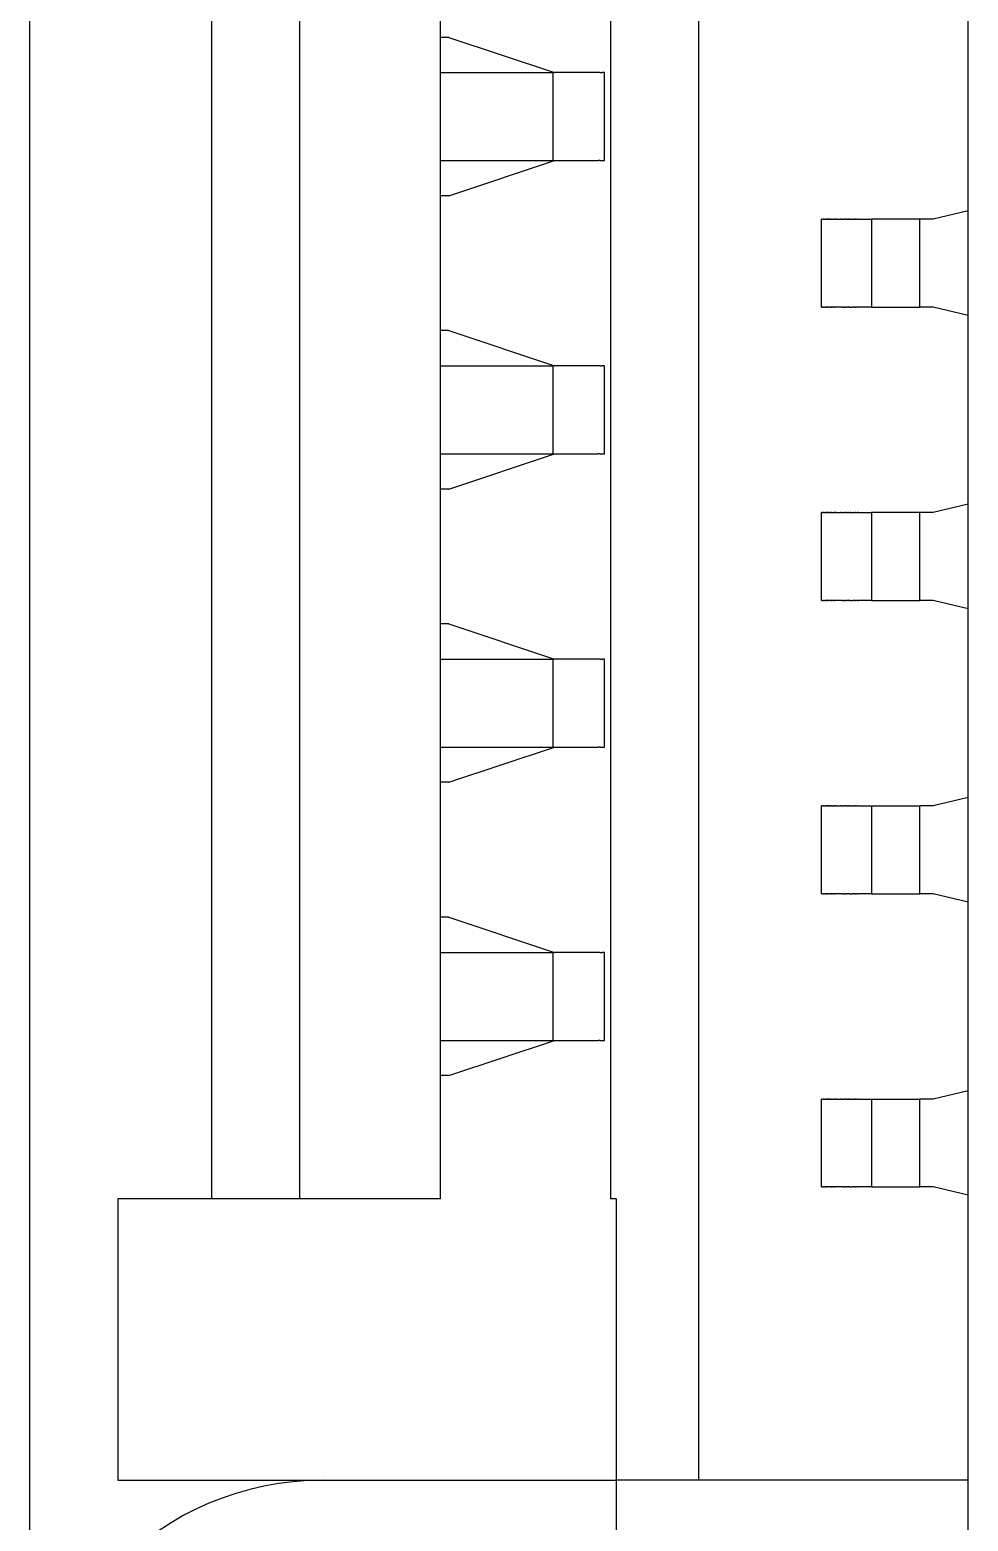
# Model space of a CAD drawing. Header units: millimetres. Extents: x -156 to 264, y -126 to 171.
# Drawn here: x -100.65 to -99.05, y 20.715 to 23.258 of the extents above; entities that cross this region are included whole.
import ezdxf

# ---------------------------------------------------------------- set-up
doc = ezdxf.new("R2010")
doc.units = ezdxf.units.MM
doc.header["$MEASUREMENT"] = 0
doc.layers.add('DIMENSION', color=7, linetype='Continuous', true_color=0xffffff)

msp = doc.modelspace()

# ---------------------------------------------------------------- linework, layer by layer
at = {"layer": 'DIMENSION'}
for points in [[(-100.65, 20.285), (-100.65, 33.435)], [(-99.66, 32.935), (-99.66, 21.265)], [(-99.51, 32.935), (-99.51, 20.785)], [(-100.34, 32.55), (-100.34, 21.265)], [(-100.19, 32.55), (-100.19, 21.265)], [(-99.95, 21.265), (-99.95, 32.55)], [(-99.05, 22.86), (-99.05, 25.41)], [(-99.9355, 23.245), (-99.95, 23.245)], [(-99.9355, 23.245), (-99.7553, 23.185)], [(-99.95, 23.185), (-99.758, 23.185)], [(-99.758, 23.185), (-99.758, 23.035)], [(-99.6805, 23.185), (-99.758, 23.185)], [(-99.6805, 23.185), (-99.6802, 23.185)], [(-99.678, 23.185), (-99.6802, 23.185)], [(-99.678, 23.185), (-99.6778, 23.185)], [(-99.6773, 23.185), (-99.6778, 23.185)], [(-99.6773, 23.185), (-99.674, 23.185)], [(-99.6703, 23.185), (-99.674, 23.185)], [(-99.6703, 23.185), (-99.67, 23.185)], [(-99.67, 23.035), (-99.67, 23.185)], [(-99.95, 23.035), (-99.758, 23.035)], [(-99.9355, 22.975), (-99.7553, 23.035)], [(-99.758, 23.035), (-99.6805, 23.035)], [(-99.6773, 23.035), (-99.6805, 23.035)], [(-99.6773, 23.035), (-99.6742, 23.035)], [(-99.674, 23.035), (-99.6742, 23.035)], [(-99.674, 23.035), (-99.6701, 23.035)], [(-99.9355, 22.975), (-99.95, 22.975)], [(-99.3, 22.785), (-99.3, 22.935)], [(-99.2995, 22.935), (-99.2999, 22.935)], [(-99.2995, 22.935), (-99.2994, 22.935)], [(-99.2991, 22.935), (-99.2994, 22.935)], [(-99.2991, 22.935), (-99.299, 22.935)], [(-99.2985, 22.935), (-99.299, 22.935)], [(-99.2985, 22.935), (-99.2967, 22.935)], [(-99.2956, 22.935), (-99.2967, 22.935)], [(-99.2956, 22.935), (-99.2929, 22.935)], [(-99.292, 22.935), (-99.2929, 22.935)], [(-99.292, 22.935), (-99.2914, 22.935)], [(-99.2905, 22.935), (-99.2914, 22.935)], [(-99.2905, 22.935), (-99.2896, 22.935)], [(-99.2889, 22.935), (-99.2896, 22.935)], [(-99.2889, 22.935), (-99.2877, 22.935)], [(-99.2871, 22.935), (-99.2877, 22.935)], [(-99.2871, 22.935), (-99.2857, 22.935)], [(-99.285, 22.935), (-99.2857, 22.935)], [(-99.285, 22.935), (-99.2831, 22.935)], [(-99.2826, 22.935), (-99.2831, 22.935)], [(-99.2826, 22.935), (-99.2809, 22.935)], [(-99.28, 22.935), (-99.2809, 22.935)], [(-99.28, 22.935), (-99.2786, 22.935)], [(-99.2772, 22.935), (-99.2786, 22.935)], [(-99.2772, 22.935), (-99.2761, 22.935)], [(-99.2743, 22.935), (-99.2761, 22.935)], [(-99.2743, 22.935), (-99.268, 22.935)], [(-99.2674, 22.935), (-99.268, 22.935)], [(-99.2674, 22.935), (-99.2646, 22.935)], [(-99.2643, 22.935), (-99.2646, 22.935)], [(-99.2643, 22.935), (-99.261, 22.935)], [(-99.2594, 22.935), (-99.261, 22.935)], [(-99.2594, 22.935), (-99.2577, 22.935)], [(-99.2562, 22.935), (-99.2577, 22.935)], [(-99.2562, 22.935), (-99.2542, 22.935)], [(-99.253, 22.935), (-99.2542, 22.935)], [(-99.253, 22.935), (-99.2507, 22.935)], [(-99.2497, 22.935), (-99.2507, 22.935)], [(-99.2497, 22.935), (-99.2463, 22.935)], [(-99.2456, 22.935), (-99.2463, 22.935)], [(-99.2456, 22.935), (-99.2428, 22.935)], [(-99.2415, 22.935), (-99.2428, 22.935)], [(-99.2415, 22.935), (-99.2393, 22.935)], [(-99.2373, 22.935), (-99.2393, 22.935)], [(-99.2373, 22.935), (-99.215, 22.935)], [(-99.1323, 22.935), (-99.215, 22.935)], [(-99.215, 22.935), (-99.215, 22.785)], [(-99.1096, 22.935), (-99.1323, 22.935)], [(-99.1323, 22.785), (-99.1323, 22.935)], [(-99.05, 22.9492), (-99.1096, 22.935)], [(-99.05, 20.31), (-99.05, 22.86)], [(-99.2998, 22.785), (-99.3, 22.785)], [(-99.2999, 22.785), (-99.2991, 22.785)], [(-99.299, 22.785), (-99.2991, 22.785)], [(-99.299, 22.785), (-99.2985, 22.785)], [(-99.2968, 22.785), (-99.2985, 22.785)], [(-99.2968, 22.785), (-99.2947, 22.785)], [(-99.2929, 22.785), (-99.2947, 22.785)], [(-99.2929, 22.785), (-99.292, 22.785)], [(-99.2912, 22.785), (-99.292, 22.785)], [(-99.2912, 22.785), (-99.2905, 22.785)], [(-99.2893, 22.785), (-99.2905, 22.785)], [(-99.2893, 22.785), (-99.2889, 22.785)], [(-99.2872, 22.785), (-99.2889, 22.785)], [(-99.2872, 22.785), (-99.2871, 22.785)], [(-99.2851, 22.785), (-99.2871, 22.785)], [(-99.2851, 22.785), (-99.285, 22.785)], [(-99.2831, 22.785), (-99.285, 22.785)], [(-99.2831, 22.785), (-99.2826, 22.785)], [(-99.2809, 22.785), (-99.2826, 22.785)], [(-99.2809, 22.785), (-99.28, 22.785)], [(-99.2786, 22.785), (-99.28, 22.785)], [(-99.2786, 22.785), (-99.2772, 22.785)], [(-99.2646, 22.785), (-99.2772, 22.785)], [(-99.2646, 22.785), (-99.2624, 22.785)], [(-99.261, 22.785), (-99.2624, 22.785)], [(-99.261, 22.785), (-99.2594, 22.785)], [(-99.2574, 22.785), (-99.2594, 22.785)], [(-99.2574, 22.785), (-99.2562, 22.785)], [(-99.2536, 22.785), (-99.2562, 22.785)], [(-99.2536, 22.785), (-99.253, 22.785)], [(-99.2512, 22.785), (-99.253, 22.785)], [(-99.2512, 22.785), (-99.2475, 22.785)], [(-99.2463, 22.785), (-99.2475, 22.785)], [(-99.2463, 22.785), (-99.2456, 22.785)], [(-99.2428, 22.785), (-99.2456, 22.785)], [(-99.2428, 22.785), (-99.2415, 22.785)], [(-99.2393, 22.785), (-99.2415, 22.785)], [(-99.2393, 22.785), (-99.2373, 22.785)], [(-99.215, 22.785), (-99.2373, 22.785)], [(-99.215, 22.785), (-99.1323, 22.785)], [(-99.1096, 22.785), (-99.1323, 22.785)], [(-99.05, 22.7708), (-99.1096, 22.785)], [(-99.9355, 22.745), (-99.95, 22.745)], [(-99.9355, 22.745), (-99.7553, 22.685)], [(-99.95, 22.685), (-99.758, 22.685)], [(-99.758, 22.685), (-99.758, 22.535)], [(-99.6805, 22.685), (-99.758, 22.685)], [(-99.6805, 22.685), (-99.6802, 22.685)], [(-99.678, 22.685), (-99.6802, 22.685)], [(-99.678, 22.685), (-99.6778, 22.685)], [(-99.6773, 22.685), (-99.6778, 22.685)], [(-99.6773, 22.685), (-99.674, 22.685)], [(-99.6703, 22.685), (-99.674, 22.685)], [(-99.6703, 22.685), (-99.67, 22.685)], [(-99.67, 22.535), (-99.67, 22.685)], [(-99.95, 22.535), (-99.758, 22.535)], [(-99.9355, 22.475), (-99.7553, 22.535)], [(-99.758, 22.535), (-99.6805, 22.535)], [(-99.6773, 22.535), (-99.6805, 22.535)], [(-99.6773, 22.535), (-99.6742, 22.535)], [(-99.674, 22.535), (-99.6742, 22.535)], [(-99.674, 22.535), (-99.6701, 22.535)], [(-99.9355, 22.475), (-99.95, 22.475)], [(-99.3, 22.285), (-99.3, 22.435)], [(-99.2995, 22.435), (-99.2999, 22.435)], [(-99.2995, 22.435), (-99.2994, 22.435)], [(-99.2991, 22.435), (-99.2994, 22.435)], [(-99.2991, 22.435), (-99.299, 22.435)], [(-99.2985, 22.435), (-99.299, 22.435)], [(-99.2985, 22.435), (-99.2967, 22.435)], [(-99.2956, 22.435), (-99.2967, 22.435)], [(-99.2956, 22.435), (-99.2929, 22.435)], [(-99.292, 22.435), (-99.2929, 22.435)], [(-99.292, 22.435), (-99.2914, 22.435)], [(-99.2905, 22.435), (-99.2914, 22.435)], [(-99.2905, 22.435), (-99.2896, 22.435)], [(-99.2889, 22.435), (-99.2896, 22.435)], [(-99.2889, 22.435), (-99.2877, 22.435)], [(-99.2871, 22.435), (-99.2877, 22.435)], [(-99.2871, 22.435), (-99.2857, 22.435)], [(-99.285, 22.435), (-99.2857, 22.435)], [(-99.285, 22.435), (-99.2831, 22.435)], [(-99.2826, 22.435), (-99.2831, 22.435)], [(-99.2826, 22.435), (-99.2809, 22.435)], [(-99.28, 22.435), (-99.2809, 22.435)], [(-99.28, 22.435), (-99.2786, 22.435)], [(-99.2772, 22.435), (-99.2786, 22.435)], [(-99.2772, 22.435), (-99.2761, 22.435)], [(-99.2743, 22.435), (-99.2761, 22.435)], [(-99.2743, 22.435), (-99.268, 22.435)], [(-99.2674, 22.435), (-99.268, 22.435)], [(-99.2674, 22.435), (-99.2646, 22.435)], [(-99.2643, 22.435), (-99.2646, 22.435)], [(-99.2643, 22.435), (-99.261, 22.435)], [(-99.2594, 22.435), (-99.261, 22.435)], [(-99.2594, 22.435), (-99.2577, 22.435)], [(-99.2562, 22.435), (-99.2577, 22.435)], [(-99.2562, 22.435), (-99.2542, 22.435)], [(-99.253, 22.435), (-99.2542, 22.435)], [(-99.253, 22.435), (-99.2507, 22.435)], [(-99.2497, 22.435), (-99.2507, 22.435)], [(-99.2497, 22.435), (-99.2463, 22.435)], [(-99.2456, 22.435), (-99.2463, 22.435)], [(-99.2456, 22.435), (-99.2428, 22.435)], [(-99.2415, 22.435), (-99.2428, 22.435)], [(-99.2415, 22.435), (-99.2393, 22.435)], [(-99.2373, 22.435), (-99.2393, 22.435)], [(-99.2373, 22.435), (-99.215, 22.435)], [(-99.1323, 22.435), (-99.215, 22.435)], [(-99.215, 22.435), (-99.215, 22.285)], [(-99.1096, 22.435), (-99.1323, 22.435)], [(-99.1323, 22.285), (-99.1323, 22.435)], [(-99.05, 22.4492), (-99.1096, 22.435)], [(-99.2998, 22.285), (-99.3, 22.285)], [(-99.2999, 22.285), (-99.2991, 22.285)], [(-99.299, 22.285), (-99.2991, 22.285)], [(-99.299, 22.285), (-99.2985, 22.285)], [(-99.2968, 22.285), (-99.2985, 22.285)], [(-99.2968, 22.285), (-99.2947, 22.285)], [(-99.2929, 22.285), (-99.2947, 22.285)], [(-99.2929, 22.285), (-99.292, 22.285)], [(-99.2912, 22.285), (-99.292, 22.285)], [(-99.2912, 22.285), (-99.2905, 22.285)], [(-99.2893, 22.285), (-99.2905, 22.285)], [(-99.2893, 22.285), (-99.2889, 22.285)], [(-99.2872, 22.285), (-99.2889, 22.285)], [(-99.2872, 22.285), (-99.2871, 22.285)], [(-99.2851, 22.285), (-99.2871, 22.285)], [(-99.2851, 22.285), (-99.285, 22.285)], [(-99.2831, 22.285), (-99.285, 22.285)], [(-99.2831, 22.285), (-99.2826, 22.285)], [(-99.2809, 22.285), (-99.2826, 22.285)], [(-99.2809, 22.285), (-99.28, 22.285)], [(-99.2786, 22.285), (-99.28, 22.285)], [(-99.2786, 22.285), (-99.2772, 22.285)], [(-99.2646, 22.285), (-99.2772, 22.285)], [(-99.2646, 22.285), (-99.2624, 22.285)], [(-99.261, 22.285), (-99.2624, 22.285)], [(-99.261, 22.285), (-99.2594, 22.285)], [(-99.2574, 22.285), (-99.2594, 22.285)], [(-99.2574, 22.285), (-99.2562, 22.285)], [(-99.2536, 22.285), (-99.2562, 22.285)], [(-99.2536, 22.285), (-99.253, 22.285)], [(-99.2512, 22.285), (-99.253, 22.285)], [(-99.2512, 22.285), (-99.2475, 22.285)], [(-99.2463, 22.285), (-99.2475, 22.285)], [(-99.2463, 22.285), (-99.2456, 22.285)], [(-99.2428, 22.285), (-99.2456, 22.285)], [(-99.2428, 22.285), (-99.2415, 22.285)], [(-99.2393, 22.285), (-99.2415, 22.285)], [(-99.2393, 22.285), (-99.2373, 22.285)], [(-99.215, 22.285), (-99.2373, 22.285)], [(-99.215, 22.285), (-99.1323, 22.285)], [(-99.1096, 22.285), (-99.1323, 22.285)], [(-99.05, 22.2708), (-99.1096, 22.285)], [(-99.9355, 22.245), (-99.95, 22.245)], [(-99.9355, 22.245), (-99.7553, 22.185)], [(-99.95, 22.185), (-99.758, 22.185)], [(-99.758, 22.185), (-99.758, 22.035)], [(-99.6805, 22.185), (-99.758, 22.185)], [(-99.6805, 22.185), (-99.6802, 22.185)], [(-99.678, 22.185), (-99.6802, 22.185)], [(-99.678, 22.185), (-99.6778, 22.185)], [(-99.6773, 22.185), (-99.6778, 22.185)], [(-99.6773, 22.185), (-99.674, 22.185)], [(-99.6703, 22.185), (-99.674, 22.185)], [(-99.6703, 22.185), (-99.67, 22.185)], [(-99.67, 22.035), (-99.67, 22.185)], [(-99.95, 22.035), (-99.758, 22.035)], [(-99.9355, 21.975), (-99.7553, 22.035)], [(-99.758, 22.035), (-99.6805, 22.035)], [(-99.6773, 22.035), (-99.6805, 22.035)], [(-99.6773, 22.035), (-99.6742, 22.035)], [(-99.674, 22.035), (-99.6742, 22.035)], [(-99.674, 22.035), (-99.6701, 22.035)], [(-99.9355, 21.975), (-99.95, 21.975)], [(-99.05, 21.9492), (-99.1096, 21.935)], [(-99.3, 21.785), (-99.3, 21.935)], [(-99.2995, 21.935), (-99.2999, 21.935)], [(-99.2995, 21.935), (-99.2994, 21.935)], [(-99.2991, 21.935), (-99.2994, 21.935)], [(-99.2991, 21.935), (-99.299, 21.935)], [(-99.2985, 21.935), (-99.299, 21.935)], [(-99.2985, 21.935), (-99.2967, 21.935)], [(-99.2956, 21.935), (-99.2967, 21.935)], [(-99.2956, 21.935), (-99.2929, 21.935)], [(-99.292, 21.935), (-99.2929, 21.935)], [(-99.292, 21.935), (-99.2914, 21.935)], [(-99.2905, 21.935), (-99.2914, 21.935)], [(-99.2905, 21.935), (-99.2896, 21.935)], [(-99.2889, 21.935), (-99.2896, 21.935)], [(-99.2889, 21.935), (-99.2877, 21.935)], [(-99.2871, 21.935), (-99.2877, 21.935)], [(-99.2871, 21.935), (-99.2857, 21.935)], [(-99.285, 21.935), (-99.2857, 21.935)], [(-99.285, 21.935), (-99.2831, 21.935)], [(-99.2826, 21.935), (-99.2831, 21.935)], [(-99.2826, 21.935), (-99.2809, 21.935)], [(-99.28, 21.935), (-99.2809, 21.935)], [(-99.28, 21.935), (-99.2786, 21.935)], [(-99.2772, 21.935), (-99.2786, 21.935)], [(-99.2772, 21.935), (-99.2761, 21.935)], [(-99.2743, 21.935), (-99.2761, 21.935)], [(-99.2743, 21.935), (-99.268, 21.935)], [(-99.2674, 21.935), (-99.268, 21.935)], [(-99.2674, 21.935), (-99.2646, 21.935)], [(-99.2643, 21.935), (-99.2646, 21.935)], [(-99.2643, 21.935), (-99.261, 21.935)], [(-99.2594, 21.935), (-99.261, 21.935)], [(-99.2594, 21.935), (-99.2577, 21.935)], [(-99.2562, 21.935), (-99.2577, 21.935)], [(-99.2562, 21.935), (-99.2542, 21.935)], [(-99.253, 21.935), (-99.2542, 21.935)], [(-99.253, 21.935), (-99.2507, 21.935)], [(-99.2497, 21.935), (-99.2507, 21.935)], [(-99.2497, 21.935), (-99.2463, 21.935)], [(-99.2456, 21.935), (-99.2463, 21.935)], [(-99.2456, 21.935), (-99.2428, 21.935)], [(-99.2415, 21.935), (-99.2428, 21.935)], [(-99.2415, 21.935), (-99.2393, 21.935)], [(-99.2373, 21.935), (-99.2393, 21.935)], [(-99.2373, 21.935), (-99.215, 21.935)], [(-99.215, 21.935), (-99.1323, 21.935)], [(-99.215, 21.935), (-99.215, 21.785)], [(-99.1096, 21.935), (-99.1323, 21.935)], [(-99.1323, 21.785), (-99.1323, 21.935)], [(-99.2998, 21.785), (-99.3, 21.785)], [(-99.2999, 21.785), (-99.2991, 21.785)], [(-99.299, 21.785), (-99.2991, 21.785)], [(-99.299, 21.785), (-99.2985, 21.785)], [(-99.2968, 21.785), (-99.2985, 21.785)], [(-99.2968, 21.785), (-99.2947, 21.785)], [(-99.2929, 21.785), (-99.2947, 21.785)], [(-99.2929, 21.785), (-99.292, 21.785)], [(-99.2912, 21.785), (-99.292, 21.785)], [(-99.2912, 21.785), (-99.2905, 21.785)], [(-99.2893, 21.785), (-99.2905, 21.785)], [(-99.2893, 21.785), (-99.2889, 21.785)], [(-99.2872, 21.785), (-99.2889, 21.785)], [(-99.2872, 21.785), (-99.2871, 21.785)], [(-99.2851, 21.785), (-99.2871, 21.785)], [(-99.2851, 21.785), (-99.285, 21.785)], [(-99.2831, 21.785), (-99.285, 21.785)], [(-99.2831, 21.785), (-99.2826, 21.785)], [(-99.2809, 21.785), (-99.2826, 21.785)], [(-99.2809, 21.785), (-99.28, 21.785)], [(-99.2786, 21.785), (-99.28, 21.785)], [(-99.2786, 21.785), (-99.2772, 21.785)], [(-99.2646, 21.785), (-99.2772, 21.785)], [(-99.2646, 21.785), (-99.2624, 21.785)], [(-99.261, 21.785), (-99.2624, 21.785)], [(-99.261, 21.785), (-99.2594, 21.785)], [(-99.2574, 21.785), (-99.2594, 21.785)], [(-99.2574, 21.785), (-99.2562, 21.785)], [(-99.2536, 21.785), (-99.2562, 21.785)], [(-99.2536, 21.785), (-99.253, 21.785)], [(-99.2512, 21.785), (-99.253, 21.785)], [(-99.2512, 21.785), (-99.2475, 21.785)], [(-99.2463, 21.785), (-99.2475, 21.785)], [(-99.2463, 21.785), (-99.2456, 21.785)], [(-99.2428, 21.785), (-99.2456, 21.785)], [(-99.2428, 21.785), (-99.2415, 21.785)], [(-99.2393, 21.785), (-99.2415, 21.785)], [(-99.2393, 21.785), (-99.2373, 21.785)], [(-99.215, 21.785), (-99.2373, 21.785)], [(-99.215, 21.785), (-99.1323, 21.785)], [(-99.1096, 21.785), (-99.1323, 21.785)], [(-99.05, 21.7708), (-99.1096, 21.785)], [(-99.9355, 21.745), (-99.95, 21.745)], [(-99.9355, 21.745), (-99.7553, 21.685)], [(-99.95, 21.685), (-99.758, 21.685)], [(-99.758, 21.685), (-99.758, 21.535)], [(-99.6805, 21.685), (-99.758, 21.685)], [(-99.6805, 21.685), (-99.6802, 21.685)], [(-99.678, 21.685), (-99.6802, 21.685)], [(-99.678, 21.685), (-99.6778, 21.685)], [(-99.6773, 21.685), (-99.6778, 21.685)], [(-99.6773, 21.685), (-99.674, 21.685)], [(-99.6703, 21.685), (-99.674, 21.685)], [(-99.6703, 21.685), (-99.67, 21.685)], [(-99.67, 21.535), (-99.67, 21.685)], [(-99.95, 21.535), (-99.758, 21.535)], [(-99.9355, 21.475), (-99.7553, 21.535)], [(-99.758, 21.535), (-99.6805, 21.535)], [(-99.6773, 21.535), (-99.6805, 21.535)], [(-99.6773, 21.535), (-99.6742, 21.535)], [(-99.674, 21.535), (-99.6742, 21.535)], [(-99.674, 21.535), (-99.6701, 21.535)], [(-99.9355, 21.475), (-99.95, 21.475)], [(-99.3, 21.285), (-99.3, 21.435)], [(-99.2995, 21.435), (-99.2999, 21.435)], [(-99.2995, 21.435), (-99.2994, 21.435)], [(-99.2991, 21.435), (-99.2994, 21.435)], [(-99.2991, 21.435), (-99.299, 21.435)], [(-99.2985, 21.435), (-99.299, 21.435)], [(-99.2985, 21.435), (-99.2967, 21.435)], [(-99.2956, 21.435), (-99.2967, 21.435)], [(-99.2956, 21.435), (-99.2929, 21.435)], [(-99.292, 21.435), (-99.2929, 21.435)], [(-99.292, 21.435), (-99.2914, 21.435)], [(-99.2905, 21.435), (-99.2914, 21.435)], [(-99.2905, 21.435), (-99.2896, 21.435)], [(-99.2889, 21.435), (-99.2896, 21.435)], [(-99.2889, 21.435), (-99.2877, 21.435)], [(-99.2871, 21.435), (-99.2877, 21.435)], [(-99.2871, 21.435), (-99.2857, 21.435)], [(-99.285, 21.435), (-99.2857, 21.435)], [(-99.285, 21.435), (-99.2831, 21.435)], [(-99.2826, 21.435), (-99.2831, 21.435)], [(-99.2826, 21.435), (-99.2809, 21.435)], [(-99.28, 21.435), (-99.2809, 21.435)], [(-99.28, 21.435), (-99.2786, 21.435)], [(-99.2772, 21.435), (-99.2786, 21.435)], [(-99.2772, 21.435), (-99.2761, 21.435)], [(-99.2743, 21.435), (-99.2761, 21.435)], [(-99.2743, 21.435), (-99.268, 21.435)], [(-99.2674, 21.435), (-99.268, 21.435)], [(-99.2674, 21.435), (-99.2646, 21.435)], [(-99.2643, 21.435), (-99.2646, 21.435)], [(-99.2643, 21.435), (-99.261, 21.435)], [(-99.2594, 21.435), (-99.261, 21.435)], [(-99.2594, 21.435), (-99.2577, 21.435)], [(-99.2562, 21.435), (-99.2577, 21.435)], [(-99.2562, 21.435), (-99.2542, 21.435)], [(-99.253, 21.435), (-99.2542, 21.435)], [(-99.253, 21.435), (-99.2507, 21.435)], [(-99.2497, 21.435), (-99.2507, 21.435)], [(-99.2497, 21.435), (-99.2463, 21.435)], [(-99.2456, 21.435), (-99.2463, 21.435)], [(-99.2456, 21.435), (-99.2428, 21.435)], [(-99.2415, 21.435), (-99.2428, 21.435)], [(-99.2415, 21.435), (-99.2393, 21.435)], [(-99.2373, 21.435), (-99.2393, 21.435)], [(-99.2373, 21.435), (-99.215, 21.435)], [(-99.215, 21.435), (-99.1323, 21.435)], [(-99.215, 21.435), (-99.215, 21.285)], [(-99.1096, 21.435), (-99.1323, 21.435)], [(-99.1323, 21.285), (-99.1323, 21.435)], [(-99.05, 21.4492), (-99.1096, 21.435)], [(-99.2998, 21.285), (-99.3, 21.285)], [(-99.2999, 21.285), (-99.2991, 21.285)], [(-99.299, 21.285), (-99.2991, 21.285)], [(-99.299, 21.285), (-99.2985, 21.285)], [(-99.2968, 21.285), (-99.2985, 21.285)], [(-99.2968, 21.285), (-99.2947, 21.285)], [(-99.2929, 21.285), (-99.2947, 21.285)], [(-99.2929, 21.285), (-99.292, 21.285)], [(-99.2912, 21.285), (-99.292, 21.285)], [(-99.2912, 21.285), (-99.2905, 21.285)], [(-99.2893, 21.285), (-99.2905, 21.285)], [(-99.2893, 21.285), (-99.2889, 21.285)], [(-99.2872, 21.285), (-99.2889, 21.285)], [(-99.2872, 21.285), (-99.2871, 21.285)], [(-99.2851, 21.285), (-99.2871, 21.285)], [(-99.2851, 21.285), (-99.285, 21.285)], [(-99.2831, 21.285), (-99.285, 21.285)], [(-99.2831, 21.285), (-99.2826, 21.285)], [(-99.2809, 21.285), (-99.2826, 21.285)], [(-99.2809, 21.285), (-99.28, 21.285)], [(-99.2786, 21.285), (-99.28, 21.285)], [(-99.2786, 21.285), (-99.2772, 21.285)], [(-99.2646, 21.285), (-99.2772, 21.285)], [(-99.2646, 21.285), (-99.2624, 21.285)], [(-99.261, 21.285), (-99.2624, 21.285)], [(-99.261, 21.285), (-99.2594, 21.285)], [(-99.2574, 21.285), (-99.2594, 21.285)], [(-99.2574, 21.285), (-99.2562, 21.285)], [(-99.2536, 21.285), (-99.2562, 21.285)], [(-99.2536, 21.285), (-99.253, 21.285)], [(-99.2512, 21.285), (-99.253, 21.285)], [(-99.2512, 21.285), (-99.2475, 21.285)], [(-99.2463, 21.285), (-99.2475, 21.285)], [(-99.2463, 21.285), (-99.2456, 21.285)], [(-99.2428, 21.285), (-99.2456, 21.285)], [(-99.2428, 21.285), (-99.2415, 21.285)], [(-99.2393, 21.285), (-99.2415, 21.285)], [(-99.2393, 21.285), (-99.2373, 21.285)], [(-99.215, 21.285), (-99.2373, 21.285)], [(-99.215, 21.285), (-99.1323, 21.285)], [(-99.1096, 21.285), (-99.1323, 21.285)], [(-99.05, 21.2708), (-99.1096, 21.285)], [(-100.5, 21.265), (-100.5, 20.785)], [(-100.34, 21.265), (-100.5, 21.265)], [(-100.19, 21.265), (-100.34, 21.265)], [(-99.95, 21.265), (-100.19, 21.265)], [(-99.65, 21.265), (-99.66, 21.265)], [(-99.65, 21.265), (-99.65, 20.785)], [(-100.5, 20.785), (-100.15, 20.785)], [(-100.15, 20.785), (-99.65, 20.785)], [(-99.65, 20.785), (-99.65, 20.285)], [(-99.05, 20.785), (-99.65, 20.785)]]:
    msp.add_lwpolyline(points, dxfattribs=at)
msp.add_arc((-100.15, 20.285), 0.5, 90, 180, dxfattribs=at)

doc.saveas('drawing.dxf')
